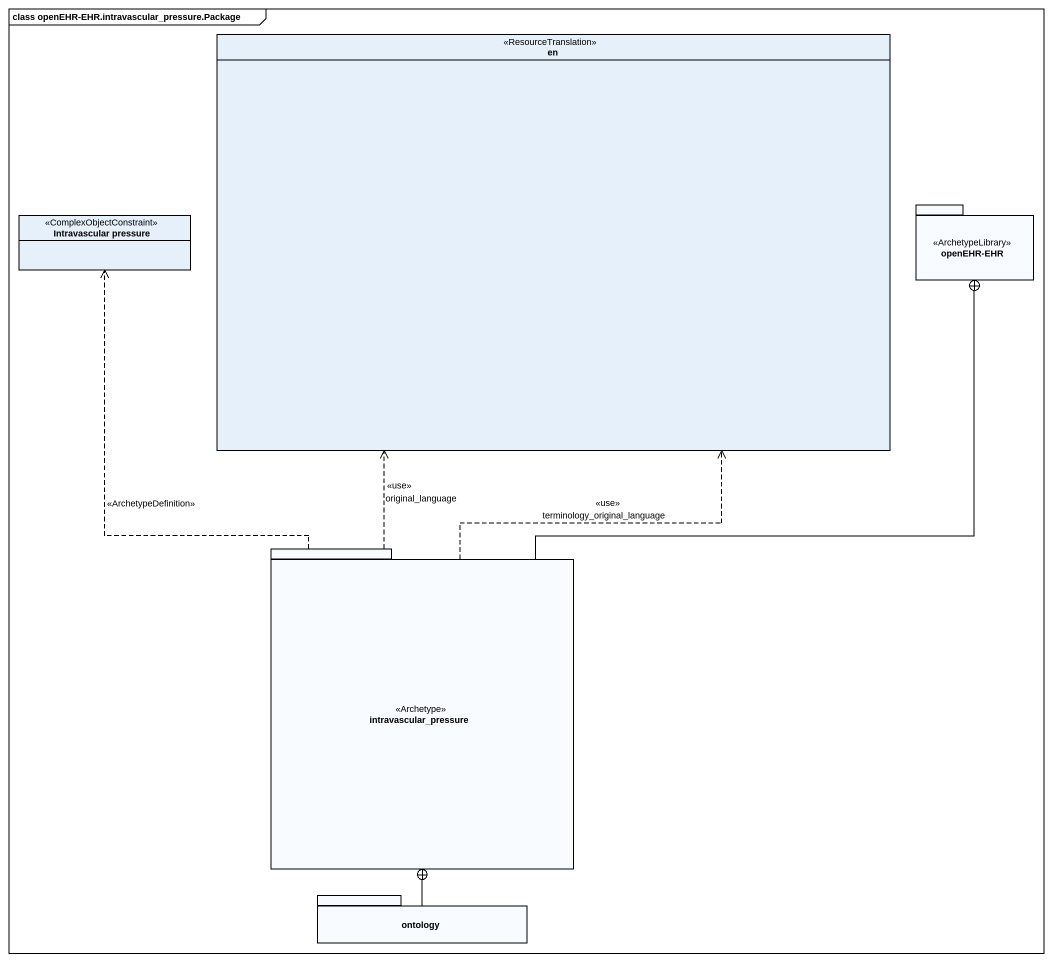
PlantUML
@startuml
mainframe class openEHR-EHR.intravascular_pressure.Package
hide circle
hide empty members
enum en <<ResourceTranslation>>
class "Intravascular pressure" as Intravascular_pressure <<ComplexObjectConstraint>>
package "openEHR-EHR" as openEHR_EHR <<ArchetypeLibrary>> {
}
package intravascular_pressure <<Archetype>> {
}
package ontology {
}
intravascular_pressure .up.> en : <<use>>\noriginal_language
intravascular_pressure .up.> en : <<use>>\nterminology_original_language
intravascular_pressure .up.> Intravascular_pressure : <<ArchetypeDefinition>>
intravascular_pressure -up-+ openEHR_EHR
ontology -up-+ intravascular_pressure
@enduml
